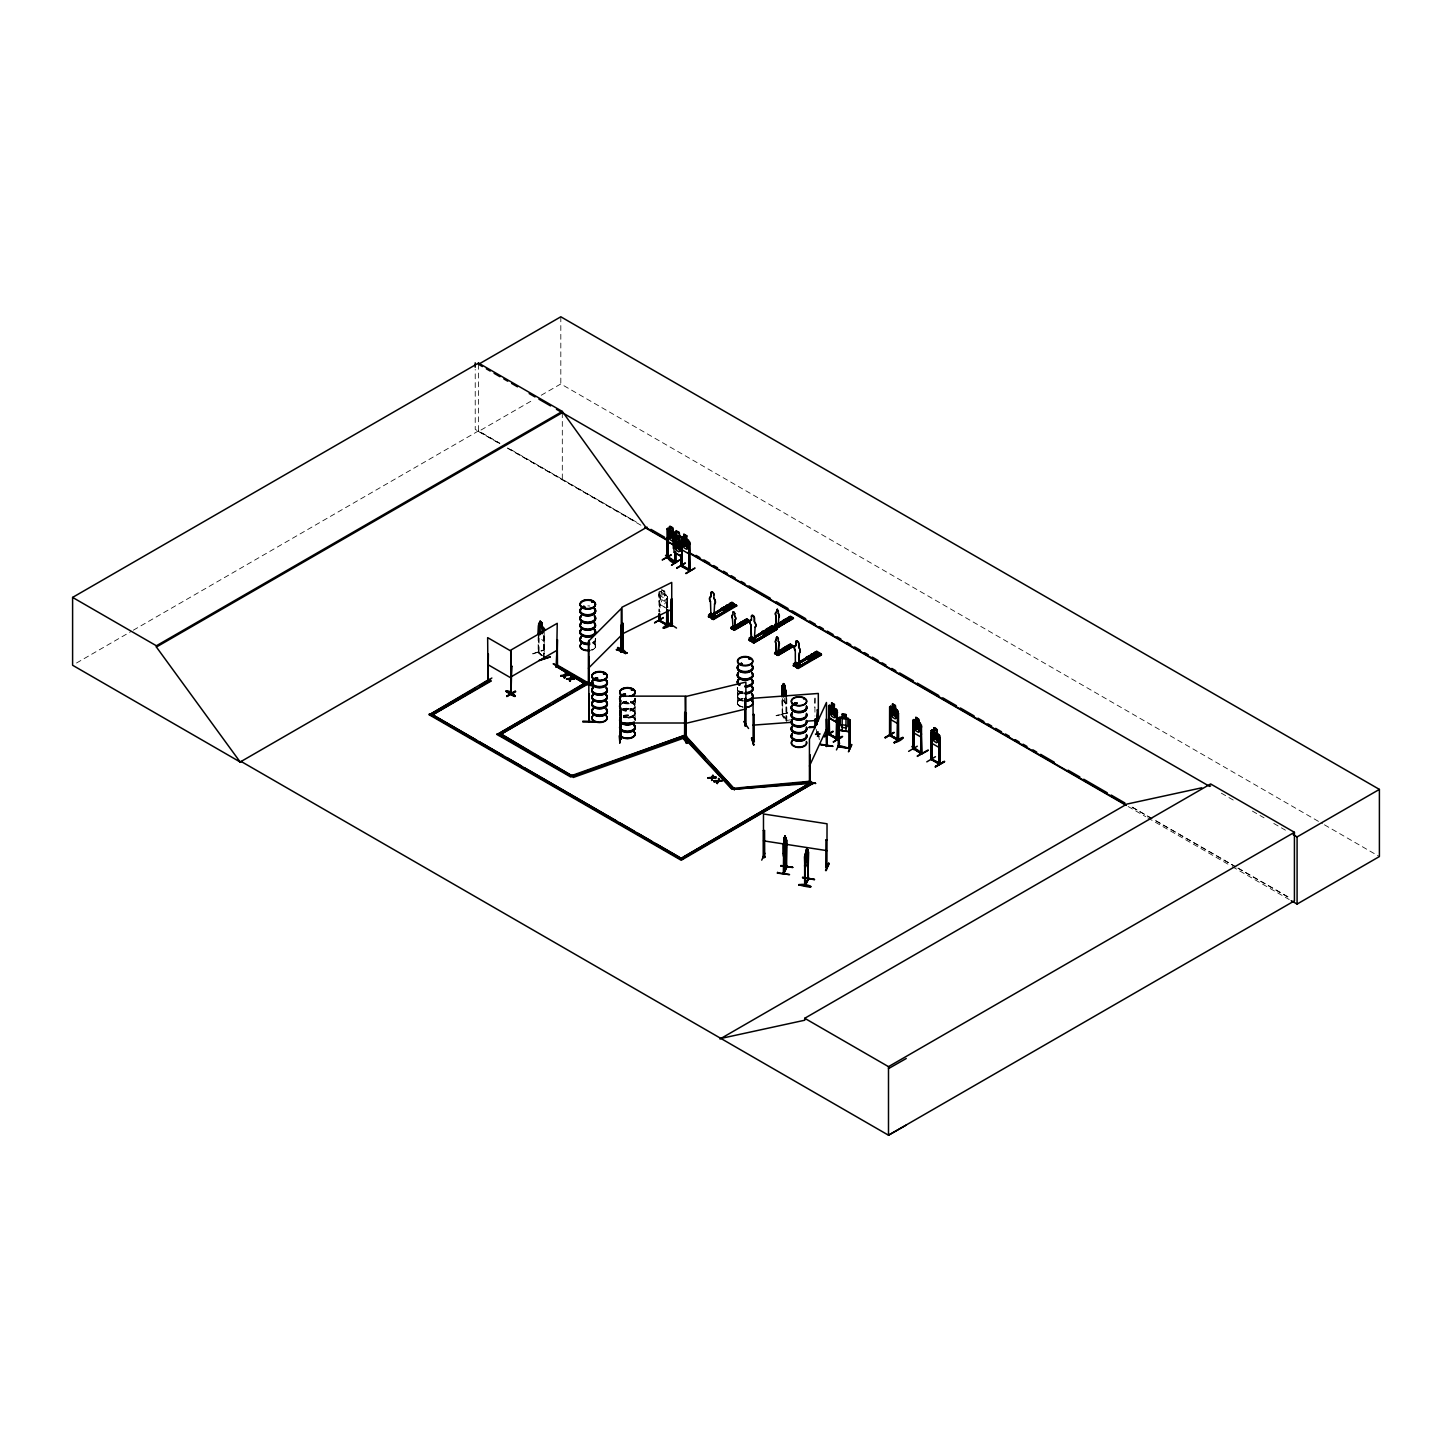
<?xml version="1.0" encoding="UTF-8"?>
<svg xmlns="http://www.w3.org/2000/svg" width="1452" height="1452" viewBox="0 0 1452 1452"><rect width="100%" height="100%" fill="white"/><g stroke="black" fill="none" stroke-linecap="round" stroke-linejoin="round"><path stroke-width="0.75" stroke-dasharray="5 3.75" d="M635.105 702.532L635.141 699.265M737.453 695.726L737.471 692.531M595.483 639.987L595.447 646.303M737.471 695.653L737.453 695.689A7.696 4.447 0 0 0 743.152 699.918M817.422 734.059L815.552 727.216M817.204 732.48L816.877 734.168L816.75 732.715M635.105 699.41L635.141 705.799M782.447 713.712C782.083 714.91 781.412 715.618 785.931 720.537L786.893 720.101L782.737 714.602M785.75 703.857L782.283 698.702L785.931 703.821L786.331 701.189L785.75 703.857L786.204 701.225M786.385 701.28L785.804 703.839L782.41 698.666M635.141 706.67L635.141 719.502M635.141 720.392L635.123 720.464A7.677 4.429 0 0 0 623.58 716.725M595.229 641.058L595.647 639.533M595.374 647.392L595.374 644.96L591.69 642.165M632.273 710.754L632.292 711.462M634.869 700.408L635.286 698.884M634.869 707.832L634.869 704.637M635.014 714.457L635.286 712.968M737.562 690.099L737.562 687.558M737.689 694.655L737.689 697.831M737.289 702.913L738.36 700.626M543.447 640.985L544.119 638.463M532.902 653.944L543.52 650.333M658.918 600.783L659.789 604.595L666.613 608.406L667.503 605.611M666.613 608.406L667.503 596.79M815.008 697.995L814.808 707.305M538.783 652.057L538.057 651.476L539.164 651.93M594.576 648.518L595.356 647.41M634.996 714.184L631.33 717.234L623.525 717.252M782.719 715.201L782.701 699.574M538.093 652.365L541.215 655.433M818.166 735.601L817.131 736.273M817.313 736.672L817.204 731.427M594.54 648.536L591.69 650.187A7.659 4.429 0 0 0 591.617 642.474M634.197 715.292L627.427 717.814M738.378 700.59L743.134 698.503M659.88 591.4L658.936 611.764M659.734 594.304L658.936 593.85L659.734 612.218M666.74 607.263L667.031 598.133L667.829 607.535M667.829 598.587L666.74 598.297M76.52 663.001L131.388 631.311M133.348 630.186L478.507 430.899L499.942 443.277M478.507 364.307L478.507 431.462L533.392 399.79M541.215 395.253L560.817 383.945L1322.463 823.683M658.918 591.908L659.226 611.582M661.785 592.38L659.934 591.2M664.653 590.728L665.978 602.199L664.544 604.014L661.876 602.471L660.442 599.004L661.876 589.022M664.653 594.049L667.611 596.808L667.539 607.716M666.504 595.102L659.825 591.254M621.892 709.647C626.066 707.451 634.197 707.56 635.286 713.204M625.413 708.503L621.892 709.955A7.714 4.447 0 0 1 632.382 709.647A7.714 4.447 0 0 1 633.744 715.618A7.714 4.447 0 0 1 623.561 716.925M532.612 653.745L543.592 649.933M538.529 636.629L538.783 653.037L539.091 637.174M544.228 638.717L543.502 641.167L538.71 636.393M623.543 709.266L629.442 708.776L634.996 711.988M787.746 712.732L776.058 715.582L787.51 712.878M776.239 715.782L787.728 713.095M782.138 714.311L786.494 720.573L790.469 719.793M815.171 733.823L823.284 733.024M815.171 734.385L821.288 733.804M815.28 734.766L823.393 733.95M814.971 698.43L814.917 716.054M819.309 739.721L818.311 733.169M817.403 736.055L818.492 736.872L817.639 733.224M817.204 736.727L818.293 736.581M538.456 652.238L541.215 654.725M627.427 717.542L623.525 716.943M538.529 652.293L541.578 655.306M782.247 714.348L781.848 714.765M818.256 733.097L819.146 736.69M786.548 720.555L786.385 693.657M499.651 443.441L475.221 429.393L475.221 369.461M507.474 447.942L636.339 522.048L507.746 447.779M1152.216 818.71L1130.745 806.35L1152.162 818.728M1236.178 866.989L1154.177 819.817L1235.961 867.116M1238.12 868.096L1290.846 898.425M1324.442 824.809L1379.4 856.553M1221.332 793.173L1234.926 801.014M1252.404 811.105L1264.075 817.839M1273.785 823.447L1285.437 830.181M1237.903 868.223L1290.519 898.606M478.507 431.462L499.942 443.84M507.746 448.341L640.895 525.207M1128.131 806.513L1145.809 816.732M1147.788 817.857L1230.298 865.501M1232.258 866.644L1289.231 899.532M658.899 595.048L667.503 599.985M659.97 604.449L666.559 608.261M738.378 705.309L743.134 707.414A7.696 4.447 0 0 1 737.453 703.058A7.696 4.447 0 0 1 743.152 698.757M542.794 655.796L538.166 652.511L538.166 636.756M738.36 705.291L737.289 702.986M737.289 688.901L737.689 690.426M634.869 718.359L635.286 719.883M737.434 689.264L737.453 695.617A7.696 4.447 0 0 1 743.152 691.333M595.483 638.989L595.483 638.953A7.696 4.447 0 0 1 595.211 640.005M737.471 696.797L737.489 703.077M818.311 731.336L818.256 736.963M817.258 731.681L817.403 737.035M786.803 698.721L786.803 721.118M786.403 698.811L786.403 721.208M785.986 698.212L785.913 720.7M784.715 698.321L784.679 702.369M782.283 698.975L782.338 715.4L781.884 699.065M667.031 598.133L667.031 607.081M660.025 594.122L660.025 612.036M562.305 412.677L562.305 479.832M560.817 316.79L560.817 383.945M544.627 635.922L544.627 653.836M544.191 629.696L544.264 658.446M544.064 635.377L544.064 655.524M543.701 635.504L543.701 655.651M538.728 637.301L538.783 653.037M743.152 701.153A7.696 4.447 0 0 1 737.453 696.869A7.696 4.447 0 0 1 743.152 692.568M743.134 700.79A7.804 4.501 0 0 1 737.344 696.434A7.804 4.501 0 0 1 743.134 692.078M743.152 706.942A7.677 4.429 0 0 1 737.471 702.659A7.677 4.429 0 0 1 743.152 698.376M743.134 700.408A7.804 4.501 0 0 1 737.344 696.053A7.804 4.501 0 0 1 743.134 691.697M743.152 693.747A7.696 4.447 0 0 1 737.707 688.302M743.134 693.366A7.804 4.501 0 0 1 737.616 687.849M743.134 692.985A7.804 4.501 0 0 1 737.616 687.468M743.152 692.495A7.696 4.447 0 0 1 737.453 688.212M587.788 605.883A7.677 4.429 0 0 1 589.766 606.028M595.574 639.279A7.804 4.501 0 0 1 591.672 643.182M594.449 641.076A7.696 4.447 0 0 1 593.215 641.984M595.193 638.934A7.677 4.429 0 0 1 591.617 643.926M593.178 642.764A7.641 4.41 0 0 1 591.599 649.697M595.32 638.499A7.804 4.501 0 0 1 591.672 643.563M621.982 703.712A7.696 4.447 0 0 1 632.364 703.458A7.696 4.447 0 0 1 633.725 709.393A7.696 4.447 0 0 1 623.58 710.7M621.91 703.24A7.804 4.501 0 0 1 632.437 702.968A7.804 4.501 0 0 1 633.816 709.012A7.804 4.501 0 0 1 623.525 710.318M622 709.502A7.659 4.429 0 0 1 632.346 709.229A7.659 4.429 0 0 1 633.707 715.164A7.659 4.429 0 0 1 623.598 716.453M621.982 702.478A7.677 4.429 0 0 1 632.854 702.478A7.677 4.429 0 0 1 632.854 708.739A7.677 4.429 0 0 1 621.982 708.739M621.91 702.859A7.804 4.501 0 0 1 632.945 702.859A7.804 4.501 0 0 1 632.945 709.229A7.804 4.501 0 0 1 621.91 709.229M635.123 698.194A7.696 4.447 0 0 1 630.368 702.296A7.696 4.447 0 0 1 621.982 701.334M634.833 698.285A7.677 4.429 0 0 1 631.257 703.276A7.677 4.429 0 0 1 621.982 702.568M635.232 699.011A7.804 4.501 0 0 1 630.404 703.167A7.804 4.501 0 0 1 621.91 702.187M635.232 698.63A7.804 4.501 0 0 1 630.404 702.786A7.804 4.501 0 0 1 621.91 701.806M621.964 710.228A7.714 4.447 0 0 1 632.382 709.955A7.714 4.447 0 0 1 633.744 715.927A7.714 4.447 0 0 1 623.561 717.234M623.58 709.901A7.677 4.429 0 0 1 635.105 713.749A7.677 4.429 0 0 1 623.58 717.578M623.58 715.473A7.696 4.447 0 0 1 632.11 715.8A7.696 4.447 0 0 1 634.851 720.482M623.525 716.235A7.804 4.501 0 0 1 635.232 720.138M623.525 715.854A7.804 4.501 0 0 1 632.164 716.181A7.804 4.501 0 0 1 634.96 720.918M664.072 591.073L662.348 590.075L664.072 592.162L664.072 591.073M664.544 595.193L661.876 593.65L661.876 599.821L664.544 601.364L664.544 595.193"/><path stroke-width="1.5" d="M713.84 616.628L714.638 603.905A4.12 2.396 59.5 0 0 714.021 598.278L713.84 598.387A4.12 2.396 59.5 0 1 714.457 604.014L714.638 603.905M734.676 628.262L735.075 619.859A2.741 1.597 59.5 0 0 734.676 616.12L734.766 613.307M734.803 628.208L735.202 619.786A2.741 1.597 59.5 0 0 734.803 616.047L734.676 616.12M754.314 639.987L755.113 627.282A4.12 2.396 59.5 0 0 754.495 621.656L754.495 618.026A2.051 1.198 59.5 0 0 753.025 615.521A2.051 1.198 59.5 0 0 751.555 616.374L751.374 616.465A2.051 1.198 59.5 0 1 752.844 615.63A2.051 1.198 59.5 0 1 754.314 618.135L754.314 621.765A4.12 2.396 59.5 0 1 754.931 627.391L755.113 627.282M778.272 625.685L778.798 617.209A2.741 1.597 59.5 0 0 778.399 613.452L778.272 613.524A2.741 1.597 59.5 0 1 778.689 617.282L778.798 617.209M778.708 645.051L778.29 653.454L778.817 644.978A2.741 1.597 59.5 0 0 778.417 641.221L778.29 641.294A2.741 1.597 59.5 0 1 778.708 645.051L778.817 644.978M798.673 665.597L799.272 652.983A4.12 2.396 59.5 0 0 798.673 647.356L798.673 643.726A2.051 1.198 59.5 0 0 797.202 641.221A2.051 1.198 59.5 0 0 795.732 642.074L795.732 645.704A4.12 2.396 59.5 0 0 795.115 650.641L795.297 650.532A4.12 2.396 59.5 0 1 795.896 645.596L795.896 641.965A2.051 1.198 59.5 0 1 797.366 641.112A2.051 1.198 59.5 0 1 798.836 643.635L798.836 647.247A4.12 2.396 59.5 0 1 799.453 652.874L798.836 665.488M786.149 866.572C788.617 863.341 781.575 878.061 783.735 871.944M786.875 840.073L786.095 867.388M786.077 866.517L786.911 865.973L786.403 866.88M809.345 782.301L810.216 780.795L809.563 781.811M826.152 745.402L826.968 744.731L826.642 746.437L826.46 718.831L826.696 746.31M826.079 746.328L826.914 744.803M786.004 850.945L786.349 846.879M807.838 862.851L808.201 858.876L807.838 862.851L804.934 868.096L804.535 856.698L807.022 847.768L806.985 851.253L807.82 849.547L804.971 854.811M621.801 651.821L621.329 624.814L621.147 652.347M777.582 872.852L789.561 874.612L777.455 873.106M803.482 781.866L815.588 783.39L809.436 782.846M712.224 614.74L711.843 613.869L711.534 617.79L711.734 614.74L710.3 614.468M798.782 884.976C805.951 882.126 822.013 890.766 798.782 884.867M798.945 884.504L810.724 886.682M711.153 615.43L711.662 614.65M731.354 628.589L747.598 619.732L731.935 628.898L731.209 627.046L733.024 626.229L733.133 629.061L732.425 618.225A2.741 1.597 59.5 0 1 732.715 615.013L732.97 612.036M732.407 627.101C736.545 625.776 728.414 627.064 735.728 628.934L735.511 627.645L733.913 629.496M732.48 627.337L733.224 627.046M752.953 637.954L751.011 638.59L752.916 637.628M750.956 638.208L752.481 638.172M751.628 638.735C753.279 635.522 750.611 645.904 750.648 637.464L752.209 638.1L751.228 638.045M775.368 626.066L791.195 617.154L774.951 625.993L774.805 624.451L776.62 623.652L775.041 625.522L777.528 626.919L779.325 625.177L779.325 626.356L776.384 624.687L776.04 615.648A2.741 1.597 59.5 0 1 776.439 612.345L777.419 609.368M776.021 624.451C778.798 624.959 774.751 623.87 775.913 615.721A2.741 1.597 59.5 0 1 776.312 612.417L777.165 609.259M776.257 624.923L776.62 623.652M776.257 624.378L777.056 624.469M777.401 652.039L776.33 652.728L775.931 643.49A2.741 1.597 59.5 0 1 776.33 640.187L776.584 637.21M776.893 654.162L776.04 652.22L777.147 652.166M794.026 666.268L793.464 663.745L796.186 662.529L796.349 666.758L797.112 663.346L795.351 664.054L797.13 663.001M808.655 877.97L807.856 879.531L808.637 852.052M686.433 738.887L685.235 739.177L731.899 789.289L734.022 788.636L685.888 735.964L683.765 737.471M783.209 844.792L784.134 841.343M593.16 683.311L582.851 683.257L593.904 686.451M583.141 682.458L593.904 685.907L583.196 682.367M483.371 683.112L491.865 678.03M723.405 609.441L725.909 609.223L723.259 609.531M723.259 609.114C726.436 605.883 725.837 612.671 723.205 609.041M742.299 623.852L742.063 622.69L741.046 623.67M785.006 648.844L786.258 648.844M810.379 658.555L808.201 657.611M810.724 658.065C807.675 654.888 808.165 661.64 810.76 657.992M588.786 683.62L588.369 684.636L588.423 641.385L621.329 608.479L621.238 652.384L621.692 624.923M589.258 720.609L588.84 721.662L588.84 640.405M584.847 607.263C584.902 605.321 581.054 606.99 583.341 607.462M582.742 607.299L584.902 607.081L582.597 606.972M592.779 601.836L592.543 602.253M595.901 679.191L595.102 678.52M596.627 679.064L595.266 678.084L595.102 679.264M604.25 674.291L603.469 673.801L604.558 673.637M604.413 674.254L604.304 673.401M622.981 695L624.542 694.963M624.505 695.145L623.126 694.165L623.144 695.399M631.275 690.009L632.292 690.335M632.056 689.845L632.564 689.882M741.772 663.981L741.282 664M741.881 663.873L739.957 663.745L742.226 664.036M748.996 658.881L749.831 658.355L749.014 658.99M749.359 658.464L750.012 659.226M794.934 704.274L794.298 703.294M803.628 698.285L803.863 699.211M805.025 858.041L805.08 885.666L807.856 878.841M776.983 623.979L776.53 624.233M795.297 650.532L795.369 664.181L796.368 663.401M505.913 691.261C509.906 688.266 524.571 704.329 505.913 691.261L514.698 696.216M506.331 690.898L515.17 695.998M617.39 648.155C625.957 647.447 631.184 661.132 617.917 647.356M625.522 653.509L617.844 647.81M711.807 614.178L711.298 615.176M733.351 626.502L732.57 627.427M777.365 652.148L776.275 652.311L779.361 654.108L779.125 652.819L777.546 654.689L775.059 652.347C776.856 650.532 776.893 653.491 775.858 651.767M796.077 663.473L800.252 666.577L799.907 664.635L797.529 667.43L793.808 665.325L796.186 662.529M795.914 664.453L796.821 662.838L796.458 663.981M677.521 544.972L680.044 543.538L678.229 546.297L680.135 551.306L677.667 546.66C676.432 551.125 673.383 547.64 677.049 545.589L675.253 540.779L677.612 545.153M832.813 710.827L835.463 709.502L833.648 712.242L835.408 717.234L833.067 712.623C832.141 717.143 828.457 713.567 832.468 711.534L830.671 706.743L833.031 711.117M917.029 725.437L919.697 724.022L917.882 726.762L919.788 731.772L917.319 727.143C916.176 731.645 912.818 728.033 916.702 726.054L914.905 721.245L917.083 725.129M680.952 549.872L682.095 538.365L680.988 536.677C675.906 537.149 671.804 528.111 679.227 532.249L680.571 543.701L679.137 545.516L676.469 543.974L675.035 540.507L675.035 534.336L676.469 534.064M673.601 533.519L674.291 546.152L681.024 550.018L682.095 547.259M681.823 553.412L680.825 556.261L674.109 552.377L673.419 533.483L674.418 532.775M837.314 719.448L836.243 722.225L837.132 710.627L829.655 704.982L828.638 705.69L828.602 734.422M897.154 723.169L898.298 720.537L897.227 723.314L890.493 719.43L889.713 715.582L890.602 719.375M921.566 733.968L920.477 736.745L913.762 732.861L912.981 729.013L913.852 732.806M712.387 614.142L711.498 614.595M784.225 693.675L783.408 695.689L782.955 687.359L784.207 692.168L785.496 690.989L785.187 696.724M564.538 678.048L565.445 675.307L569.148 674.817L565.445 675.87L564.538 678.048L564.574 675.361L560.908 675.942L564.574 675.361M570.2 681.315L569.511 680.353L570.2 681.315L571.09 678.574L574.81 678.647L571.09 679.137L571.235 676.015L570.219 679.191L566.57 679.209L570.346 678.175M711.68 780.432L713.386 775.549L711.807 777.292L711.68 780.432L711.698 777.746L708.05 777.782L711.698 778.308M717.324 783.699L718.232 780.958L721.934 781.031L718.232 781.521L716.635 783.3L719.049 778.817M560.908 675.942L564.683 675.47L565.572 672.748L566.262 673.71L565.572 672.748M571.235 676.015L570.346 678.737L566.57 679.209M712.696 775.132L711.807 777.855L708.05 778.326M563.848 677.648L564.574 675.924M566.262 673.165L565.554 675.398L569.148 675.38M569.511 680.915L570.219 678.628L566.57 678.665M571.925 676.432L571.217 678.665L574.81 678.647M682.059 736.872L682.694 736.182L687.504 743.297L682.603 736.618M686.869 743.424L682.113 736.799M713.386 775.549C709.756 779.179 717.905 778.653 715.618 776.82L712.678 777.219M716.635 783.3C720.501 779.706 711.916 780.087 714.366 781.993L717.342 781.575M848.621 731.626L849.983 728.759M825.97 839.964L827.041 840.127L825.97 839.964L825.734 867.044L826.914 867.28L827.041 823.792L763.48 813.973L763.48 857.479L763.48 830.29M764.46 830.689L763.389 830.526M761.719 860.128L764.877 853.25M763.28 857.406L764.696 857.333L764.569 830.453M809.726 754.895L809.817 782.519L809.889 781.521M763.28 856.426L764.696 856.353L763.534 856.154M820.743 744.749L832.849 746.165L820.888 744.332M809.726 781.757L815.588 783.39L809.436 782.392L809.436 739.195L826.46 702.496L826.569 746.455M839.22 720.047L838.149 719.883L839.22 720.047L839.256 746.963L839.329 719.811M783.372 873.687L783.699 846.135L783.862 873.741L786.911 866.953M777.455 873.197L777.619 872.253M780.74 865.918L792.846 867.334L780.904 865.501M848.857 721.245L849.946 721.408L848.857 721.245L848.857 748.397M839.637 743.17L836.443 749.904M838.221 717.869L838.24 746.836C838.24 743.261 847.605 749.613 850.073 747.308M786.149 866.862L783.372 872.706L786.567 866.917M849.003 747.108C847.115 749.541 851.289 746.6 848.785 747.072M851.743 744.912L848.458 751.846L851.652 744.459M827.041 866.009L825.734 866.064L827.168 866.027M825.734 866.336L825.97 867.116M828.711 863.123L825.553 870.565L829.292 863.704M828.765 863.178L826.224 870.637M833.031 731.681L823.937 736.527M917.265 746.201L908.625 751.374M935.451 756.692L926.793 761.864M671.26 555.009L662.185 559.946L670.86 554.882M685.362 563.176L676.777 567.823M654.58 622.981L663.274 617.499M663.274 617.862L654.652 622.545M809.436 766.057L826.46 729.358M784.461 838.258L785.096 836.915M784.461 839.365L785.096 838.004M783.771 849.783L784.298 851.308L785.986 837.641L786.185 867.479M783.554 842.977L785.968 837.786M842.106 717.361L838.185 717.96M849.819 719.684L849.856 748.56L849.983 719.883L846.044 717.887M783.427 856.063L785.841 850.872L783.535 856.244L783.118 853.54M848.549 718.359L839.492 717.07M751.446 738.088L753.769 745.13L752.118 738.07M753.661 745.039L751.955 738.015M675.543 562.723C668.918 563.666 666.287 553.575 667.557 558.276L668.047 531.232M668.138 557.169L666.831 556.842M674.799 561.38C684.328 567.26 649.226 544.083 675.525 562.777M675.053 553.139L675.035 562.033M667.248 537.494L667.158 557.604L675.96 562.559L675.852 553.593M680.934 565.99L681.932 566.498L682.095 538.365M658.827 619.732L660.134 620.022L658.972 619.822M659.426 619.568L659.698 621.22L660.025 614.269M688.901 569.547L690.063 569.747L681.042 565.01M686.85 535.951L683.892 534.372L686.85 535.951L686.669 539.364L689.736 542.068L689.736 570.945L689.137 570.2M689.646 570.89L681.042 565.99L690.027 570.672M619.841 742.48L619.205 735.819M619.75 742.952L619.768 735.347L619.822 742.88M829.891 733.786L828.965 733.26L829.292 734.93L828.983 707.433L829.564 734.984M890.548 735.093L890.149 734.403M892.671 707.36L889.622 706.779L889.55 735.547L898.298 740.538L898.207 711.643L895.34 708.903L895.249 705.654L892.472 703.948L892.581 707.197M897.899 739.867L897.463 739.141M914.016 722.406L912.927 722.134L914.016 722.406L913.798 749.504C915.867 748.633 911.293 747.036 913.798 748.524M920.731 752.572C926.394 755.566 897.626 736.509 921.566 753.969L921.475 725.074L918.608 722.334L918.517 719.085L915.74 717.379L918.608 719.03L919.933 724.312L919.933 730.483L918.517 732.298L915.831 730.755L914.415 727.289L914.415 721.118L915.831 720.845L915.94 717.488L915.831 720.845L912.981 720.301M931.984 759.015C929.371 757.617 934.017 758.851 931.984 759.995L932.184 741.845M936.685 729.576L936.685 732.879L939.734 735.583L939.734 764.46L931.004 759.432M938.845 763.08L938.845 764.061L938.845 737.09L939.952 737.38L940.043 764.297L931.385 759.251L931.095 732.625L932.184 732.897M938.899 764.042L939.154 736.926M940.043 763.316L931.984 759.287L939.589 763.443M814.917 726.272L814.899 727.18M805.951 851.308L806.659 848.857M802.557 877.77L814.554 879.44L802.557 877.226M805.025 883.923L805.551 884.994M685.144 738.868L685.471 740.139L685.126 696.688L745.874 682.095L745.965 725.601L745.058 725.818L744.858 698.666L746.038 698.63L744.858 698.666M685.671 738.288C684.999 737.434 683.91 740.756 686.27 739.594M686.306 738.905L685.435 739.122M685.435 740.103L686.324 712.986L685.126 713.005L686.324 712.986M745.185 724.82L746.038 724.53M746.019 725.528L744.767 725.492L746.019 724.548M588.405 683.565L589.258 682.549M620.712 651.313L621.202 651.367M620.784 652.148L621.329 651.349M621.692 651.875L620.712 651.603M511.013 693.53L511.794 666.214L510.723 666.504L511.794 666.214M556.951 666.159L556.679 667.176L557.659 666.668M544.645 657.302L544.736 658.337L544.191 656.83L543.701 657.883L544.627 658.228M754.278 740.393L753.152 740.393C752.771 743.66 755.548 740.066 753.152 740.447M786.24 621.075L784.788 620.44M672.095 624.886L670.806 626.102L671.731 598.768L672.095 625.866L671.314 625.231M582.887 606.845L583.922 606.283M591.726 602.308L592.398 602.217M595.066 678.356L596.282 678.683M808.183 878.787L808.111 877.934M809.907 782.428L810.125 754.967M786.694 867.479L786.458 840M783.88 873.668L784.134 838.04L784.171 841.38M621.111 712.46L620.004 712.478L621.111 712.46L621.256 738.868M620.984 739.25L619.877 739.576L620.004 696.143L685.798 696.143L685.943 739.576L684.636 739.286M808.401 879.476L807.693 849.529M781.829 694.855C782.211 691.352 782.283 680.026 784.897 685.761L786.458 696.833M488.362 653.999L488.017 681.079L487.654 637.628L510.922 651.059L510.977 694.274L510.723 650.169L557.241 623.307L556.461 666.958M510.451 694.056L511.812 693.112M782.265 685.435L785.841 690.553L781.956 686.016M588.986 657.157L588.84 684.237M616.519 649.516L627.282 653.091M588.423 668.247L621.329 635.341M732.843 612.109L734.077 612.127M754.223 741.682L754.151 714.511L753.043 714.602L754.151 714.511M557.495 665.778L556.679 666.486M557.495 666.758L557.241 639.642L556.37 667.012M784.788 620.258L785.205 621.329M784.806 648.028L785.006 649.044M621.982 649.389L623.144 649.189M621.982 650.369L623.162 650.206L622.182 650.696L621.928 607.263L671.731 582.433L671.731 625.63L670.806 626.102M623.144 649.461L622.763 623.162L622.273 650.641M741.482 663.328L739.921 664.036M795.896 704.038L795.242 704.51A7.677 4.429 0 0 0 793.572 705.164M673.329 548.529L673.22 539.727L676.178 540.144M889.713 706.87L890.657 706.198M934.017 727.815L932.583 737.779L934.017 741.246L936.685 742.789L938.119 740.974L936.867 729.467C931.603 723.568 936.231 734.313 931.966 730.047L931.149 730.792L932.057 729.993L939.553 735.638M667.394 557.677L666.994 528.982L667.92 528.328L675.634 533.9L674.527 532.212M666.994 528.982L667.92 528.328M682.023 536.496L681.006 537.204L683.892 537.676M619.877 738.36L621.111 738.288L620.131 739.612M619.877 739.34L620.984 739.286M685.035 739.83L686.106 739.558M838.131 745.511L839.365 745.62L838.403 745.511M838.131 746.491L850.073 748.288M764.532 856.626L764.424 857.624M808.347 878.623L804.662 885.593L804.662 856.716M730.955 604.595L709.248 617.318L708.286 616.737L732.008 602.398L736.745 605.829L732.008 602.743L714.239 613.379M709.175 617.263L731.263 604.976M733.659 606.101L711.861 618.733L713.095 619.242L736.418 604.885M736.073 605.43L712.714 619.224L713.059 617.263L715.437 615.866L712.714 617.064L712.714 618.461L708.993 616.374L711.026 613.379L708.649 614.777L708.649 616.519L713.386 619.605L736.781 605.811M731.173 628.335L734.385 630.259L749.976 621.057L746.782 618.788L730.973 628.353L731.953 628.934M734.331 630.259L733.351 629.678L749.395 620.73M733.913 630.005L735.728 627.772M749.504 620.803L733.369 629.696M752.209 638.1L749.141 640.114M770.867 627.845L749.45 640.495L771.738 628.335M774.769 625.758L777.982 627.681L793.318 617.862L790.378 616.211L774.569 625.776L791.14 617.154M792.574 617.953L793.518 618.479L777.528 627.445M792.992 618.153L776.965 627.119L779.325 625.177M793.101 618.225L790.614 616.828M752.426 642.183L776.893 628.589L772.464 625.758C763.806 627.863 783.1 632.872 770.105 627.155M776.657 628.879L752.626 642.074M790.795 644.706L774.606 653.563L776.421 651.295M790.215 644.398L793.554 646.249L777.982 655.451L793.518 646.213L790.396 644.198L791.213 644.924L775.549 654.09M793.337 645.632L776.965 654.87L792.81 645.668M776.983 654.888L779.361 652.946M797.021 667.666L821.233 653.854L816.823 651.367L793.101 665.706L794.353 666.214M795.152 664.653L816.496 651.948L820.67 654.308M796.676 667.702L821.596 654.779L798.11 668.537L793.464 665.488M797.529 668.192L797.874 666.232L800.252 664.835M711.081 592.997L711.081 596.627A4.12 2.396 59.5 0 0 710.482 601.564L710.3 601.673A4.12 2.396 59.5 0 1 710.917 596.736L711.081 592.997A2.051 1.198 59.5 0 1 712.551 592.144A2.051 1.198 59.5 0 1 714.021 594.667L713.84 598.387M714.021 594.667L713.84 594.775A2.051 1.198 59.5 0 0 712.369 592.253A2.051 1.198 59.5 0 0 710.917 593.106M710.845 615.267L711.317 614.704M721.19 608.769C734.186 614.468 714.892 609.459 723.568 607.372L727.978 610.203L723.568 607.372M725.673 606.137C738.669 611.837 719.375 606.827 728.051 604.722L732.461 607.571L728.051 604.722M729.63 603.796C742.625 609.513 723.332 604.486 732.008 602.398M709.538 617.245L730.302 604.449M708.957 617.136L732.861 603.233M711.861 618.733L736.11 605.466M732.715 615.013L732.843 614.94A2.741 1.597 59.5 0 0 732.425 618.225L732.425 618.225M734.803 613.615L733.696 612.018M731.445 628.099L733.024 626.229M730.991 628.371L746.818 619.169M731.608 628.734L747.381 619.496M733.732 629.914L749.74 620.676M734.186 630.005L749.904 621.039L749.159 620.458M751.827 636.938L749.468 639.733L753.189 641.838L755.548 639.043L755.893 640.985L751.356 638.317L750.775 625.032A4.12 2.396 59.5 0 1 751.374 620.095L751.555 619.986A4.12 2.396 59.5 0 0 750.956 624.923L751.555 638.227L754.495 639.878M749.722 640.677L749.123 638.136L751.483 636.738M751.029 638.59L752.445 637.355M761.665 632.128C774.66 637.845 755.367 632.836 764.024 630.731L768.435 633.58L764.024 630.731M766.148 629.496C779.143 635.196 759.85 630.186 768.507 628.099L772.918 630.93L768.507 628.099M754.604 636.666L772.464 625.758M754.986 636.666L772.228 626.393M749.613 640.586L773.662 627.191M774.642 625.83L790.414 616.592M776.729 626.484L776.911 624.178M772.518 626.338L777.237 629.17L753.806 642.982L753.534 640.622L755.893 639.225M793.318 617.862L777.365 627.355M774.134 629.478L752.354 642.129L753.207 642.619L749.123 639.878M777.401 627.355L793.337 618.08M753.57 642.601L776.874 628.244M752.989 642.492L776.893 628.589M776.33 637.773L776.457 640.114A2.741 1.597 59.5 0 0 776.058 643.418L776.421 652.238M774.588 653.527L790.396 643.962M791.158 644.924L774.823 653.509M777.365 655.088L793.355 645.85M806.005 657.738C819.001 663.437 799.707 658.428 808.383 656.34L812.793 659.172L808.383 656.34M810.488 655.088C823.484 660.805 804.19 655.796 812.866 653.69L817.276 656.54L812.866 653.69M814.445 652.765C827.44 658.464 808.147 653.454 816.823 651.367M793.772 666.105L815.225 653.454M798.237 663.909L817.712 652.42L793.954 666.196L816.078 653.944M797.529 667.43L820.38 653.89M821.233 653.854L797.638 668.265M669.789 529.508L669.971 526.314C676.85 530.906 666.577 522.139 669.88 529.671L668.446 529.944L668.446 536.115L669.88 539.581L672.566 541.124L674.018 539.291L672.566 527.893M672.675 531.142L672.766 527.784M666.904 537.912L667.793 541.705L674.654 545.498M667.793 541.705L674.581 545.353M686.76 539.309L688.103 541.287L688.103 547.458L686.669 549.273L683.983 547.749L682.531 544.282L683.983 534.318M688.72 540.325L681.968 536.677M688.847 570.473L689.155 543.393L690.027 570.763M689.936 543.847L688.847 543.574M681.986 549.818L688.647 553.72L689.646 550.998M556.679 667.176L557.55 639.806M688.756 569.692L682.24 565.627M685.634 573.34C695.617 568.313 700.3 564.32 686.034 573.613M553.575 663.745L561.87 668.483M511.431 691.914L510.632 692.441L511.594 691.878M510.632 693.421L511.503 666.051M659.825 620.53L667.357 624.632M667.829 609.767L667.92 625.485L666.631 625.159L666.74 609.495M672.113 622.491C672.893 627.464 651.422 632.001 672.167 622.563M663.437 628.117L672.548 623.235M672.185 622.999L663.51 628.063M511.231 667.212L510.777 693.82M487.963 653.781L488.017 680.625M506.802 696.216L515.478 691.098L506.766 696.143M241.25 761.52L240.306 762.082L72.6 665.252L72.6 597.407L478.507 363.054L562.305 411.424L646.104 527.657L667.63 540.09M478.507 363.054L478.507 364.307L560.817 316.79L1379.4 789.398L1379.4 856.553L1297.09 904.07L1291.209 900.657M72.6 597.407L156.399 645.777L562.305 411.424M906.266 1125.082L888.497 1135.21L241.141 761.465L240.179 762.01L156.399 647.029L562.305 412.677M240.179 762.01L647.048 527.112M679.137 535.606L680.988 536.677M673.22 539.727L674.145 539.073L681.914 544.609L681.914 553.484M673.419 542.34L674.291 546.152L681.115 549.963M678.955 541.85L680.897 542.866M812.63 784.389L810.942 783.408L734.367 789.162L810.942 782.555L812.63 783.535L681.206 860.274L429.248 714.801L489.106 679.409L490.812 681.224L432.642 714.801L490.812 680.389M429.248 714.801L475.548 688.085M479.414 685.852L489.106 680.244L490.812 681.224M510.723 677.031L557.241 650.169M555.862 666.178L584.938 683.801L555.862 666.178L557.55 665.197L588.332 682.966L498.798 735.492M555.862 667.012L557.55 666.032L584.702 681.696M529.69 751.374L500.504 733.677L572.524 776.094L570.836 777.074L497.11 734.512L586.644 681.986L571.072 691.805M497.11 734.512L549.655 704.166M553.557 701.933L567.169 694.056M500.74 734.367L588.332 683.801L586.644 682.821M497.11 733.677L570.836 776.239L572.524 775.259M831.597 706.325L831.597 702.804L834.464 704.456L834.265 707.868L835.699 709.792L835.699 715.963L834.265 717.778L831.597 716.235L830.163 712.769L830.163 706.598L831.597 706.108M836.316 708.83L837.314 710.572L837.314 739.449L837.042 738.433M828.638 714.547L829.691 718.232L836.279 722.025M837.477 739.159L836.334 738.941L836.751 711.916L837.622 739.286L828.983 734.295L828.838 705.726M837.532 712.369L836.443 712.079M828.729 714.493L829.618 718.286M829.056 733.314L829.564 734.004M824.391 736.854L833.103 731.245L824.391 736.291M829.564 734.276L837.314 738.469M836.806 737.798L829.074 734.258M836.479 739.032L836.751 718.631M889.967 708.522L890.094 735.402L898.625 740.32L898.498 713.458L897.409 713.168L897.409 740.139M833.194 741.845C849.674 734.131 840.889 734.93 833.593 742.135M895.34 705.599L892.581 703.893L892.581 707.414L891.147 707.687L891.147 713.858L892.581 717.324L895.249 718.867L896.683 717.052L895.43 705.545M897.191 709.974L898.298 711.662M898.498 713.458L897.409 713.168M894.087 732.334L884.867 737.652L893.96 732.752M683.765 736.618L731.899 788.454L810.579 781.194L810.942 782.555L681.206 858.313M683.13 857.188L810.942 782.555M429.248 713.967L681.206 859.421L812.63 783.535M920.55 723.35L913.889 719.502L912.872 720.21L912.854 749.032M897.318 739.976L897.717 721.953M920.985 733.151L920.677 753.57L920.985 726.436L921.857 753.806L913.235 748.815L913.235 721.953M894.087 742.408C910.023 731.409 901.456 742.208 894.142 742.498M902.89 737.888L894.16 742.934L902.872 737.453M921.766 726.889L920.677 726.599M931.059 730.701L931.149 759.559M936.776 729.521L933.908 727.869M931.059 739.558L931.93 743.351L938.664 747.236L939.644 744.513M939.952 737.38L938.845 737.09M931.93 743.351L931.24 739.54M917.355 755.839C929.933 750.63 933.963 745.711 917.355 756.401M935.524 766.329C963.148 751.337 916.666 777.8 944.254 761.302M935.578 766.783L944.308 761.755M719.974 1039.015L1126.843 804.099L1201.802 787.801M720.918 1038.452L804.717 1020.23L804.717 1018.288L1210.623 783.935L1294.422 832.305L1294.422 900.857L888.497 1135.21L888.497 1066.657L1294.422 832.305M1210.623 785.877L1209.679 786.439L556.461 409.301M1293.206 834.664L1297.09 836.915L1379.4 789.398M888.497 1068.618L906.266 1058.49M671.314 626.211L672.022 625.812M676.505 628.044L667.92 622.436M621.928 634.125L671.731 609.295M808.419 657.72L810.579 657.883M583.486 607.444L584.067 606.718M596.318 679.373L595.483 679.409M849.783 748.524L838.258 746.8M825.843 866.808L827.168 867.007M826.896 866.263L826.805 867.243M842.233 717.488L840.272 718.286L840.272 724.457L842.233 727.416L845.881 727.978L847.841 725.637L847.841 719.466L845.881 718.05M686.233 739.921L686.161 712.75M572.052 775.441L684.963 735.238L686.215 736.418L572.052 776.275L573.304 777.455L684.092 738.015M572.052 776.275L684.963 735.238M538.728 626.121L538.728 635.068M544.01 656.994L544.7 657.393M539.255 660.206L550.181 656.976M550.163 656.885L539.545 660.551M540.144 624.451L540.144 621.147L542.286 623.144C539.164 627.173 553.303 636.938 538.728 623.09L538.166 634.506M776.62 637.138L777.691 637.319M785.677 621.329L786.077 620.258M764.351 632.001C768.217 631.13 764.496 635.377 763.679 632.4M765.748 633.072C761.883 633.943 765.603 629.696 766.42 632.673M784.987 648.118L785.913 648.118M685.199 738.796L686.433 739.122M623.943 695.562L622.309 695.308M685.126 723.55L745.874 708.957M794.716 703.258L793.736 703.839L794.934 704.365M781.775 685.943L781.884 696.833M782.592 693.294L783.354 697.014L783.3 683.62L784.933 685.761L783.427 683.583L784.842 685.798L784.715 696.397L783.336 694.383L783.354 688.212L784.752 690.226L783.336 688.212M784.806 689.083L785.514 695.417L784.715 689.137M786.385 692.404L785.732 690.499L786.222 696.887M753.152 741.409L754.278 741.373M689.065 569.238L689.736 570.945M666.94 624.941L667.031 611.564M889.876 734.349L890.838 735.892M745.711 725.238L745.929 724.239L744.894 725.074M569.148 674.817L565.554 674.835L565.445 675.87M571.217 678.102L574.81 678.084M716.272 777.764L712.678 777.782L716.272 777.201M718.341 780.486L721.934 780.468M713.694 781.049L721.934 781.031M560.908 675.398L564.683 675.47M708.05 777.782L711.807 777.292M713.694 781.593L717.47 781.122M620.984 738.632L619.913 738.632M588.804 684.691L589.258 656.74M553.176 663.891L561.96 668.9M815.098 726.599L808.927 727.343L814.808 726.363M809 727.597L815.334 727.216M540.198 624.632L539.2 624.723L539.091 634.941M743.025 787.855L752.027 787.093M761.048 786.312L767.799 785.732M776.802 784.951L785.822 784.171M792.574 783.59L803.827 782.61M741.827 622.872L740.956 623.543L742.081 623.725M817.204 709.865C819.291 708.467 815.352 721.426 817.204 724.494M795.478 703.167L794.135 704.184M753.043 725.147L791.304 722.316M807.058 721.154L818.311 720.319M675.489 562.723L675.543 551.542M682.131 550.598L682.24 566.316L680.934 565.01L681.932 565.518M681.351 565.808L681.351 554.628M689.155 570.273L689.155 543.393M658.936 613.996L658.827 620.712L667.63 625.667L667.539 609.949M837.169 739.413L828.729 734.549M593.16 682.948L582.887 683.547L593.233 683.511M589.258 694.074L589.258 720.864M684.691 712.478L685.798 712.714L684.691 712.478L684.564 739.576M582.887 721.172L595.229 721.553M595.229 722.025L582.887 722.061M686.578 735.874L685.979 743.025L685.979 735.384M620.004 723.005L685.798 723.005M754.332 740.919L754.332 741.609M753.134 741.736L753.043 698.285L818.311 693.457L818.365 720.809M777.183 629.188L753.806 642.982M743.696 721.517L748.56 728.487M820.761 744.567L832.722 746.382M763.48 857.442L764.478 857.225M780.759 865.737L792.719 867.552M842.233 714.184L846.044 714.584L842.106 714.057L842.233 730.737M842.233 718.595L845.881 719.157M842.233 724.766L845.881 725.328M848.531 731.499L839.492 730.174L838.185 726.799L839.401 730.302L848.64 731.717M785.169 839.074L785.314 835.789L785.133 839.256M763.48 840.835L827.041 850.654M783.082 853.631L783.118 844.737M808.074 850.001L807.856 879.531M802.575 877.589L814.409 879.676M741.264 663.11L742.262 663.854M794.516 703.93L795.351 703.312M616.265 649.752L626.974 652.874M815.026 727.924L815.098 718.94M667.503 625.685L667.212 624.015M913.689 749.504L913.707 722.588M897.899 738.887L890.548 735.365L898.062 739.485M515.696 691.715L506.802 696.579M775.84 625.975L775.967 623.924L777.183 624.414M775.84 624.015L779.107 625.993L779.107 625.05M711.734 614.74L710.391 613.978L710.173 617.046M710.173 614.105L714.021 616.519M710.482 601.564L710.917 614.958L715.437 617.608L715.437 615.866M796.549 663.709L795.206 662.947L794.988 666.014L794.988 663.074L799.907 666.032L799.907 664.635M733.26 628.97L732.371 626.502L733.333 626.828M684.945 563.031L676.777 568.385M478.507 364.307L482.409 366.557M486.311 368.808L490.213 371.059M494.097 373.309L499.942 376.685M503.844 378.936L507.746 381.186M511.648 383.437L517.493 386.813M529.181 393.565L535.026 396.94M538.928 399.191L550.617 405.925M676.178 537.058L678.864 538.601M650.968 529.363L664.671 537.276M696.016 555.372L699.918 557.641M703.839 559.891L709.719 563.285M713.64 565.554L717.542 567.805M723.423 571.199L727.343 573.467M731.263 575.718L735.166 577.987M741.046 581.381L744.967 583.631M748.887 585.9L770.431 598.333M776.294 601.727L788.055 608.515M791.957 610.766L805.678 618.679M809.581 620.948L815.461 624.342M819.382 626.592L823.302 628.861M827.223 631.13L833.085 634.506M837.005 636.775L840.926 639.043M846.788 642.419L850.709 644.688M854.629 646.957L860.51 650.351M864.43 652.601L868.332 654.87M872.253 657.121L878.133 660.515M882.054 662.784L885.956 665.034M891.837 668.428L895.757 670.697M899.677 672.948L913.381 680.861M917.301 683.13L938.845 695.562M942.747 697.831L956.469 705.745M960.371 707.995L974.092 715.927M977.995 718.177L983.875 721.571M987.796 723.84L991.716 726.091M995.636 728.36L1001.499 731.754M1005.419 734.004L1009.34 736.273M1015.202 739.667L1019.122 741.918M1023.043 744.186L1026.963 746.437M1032.844 749.831L1036.746 752.1M1040.667 754.35L1054.37 762.282M1068.091 770.195L1079.834 776.965M1083.755 779.234L1107.259 792.792M1111.161 795.061L1124.883 802.974M689.174 552.522L1125.881 804.662M644.815 527.475L666.432 539.962M688.048 552.432L1126.171 805.388M674.273 552.268L680.861 556.062M890.566 706.253L897.154 710.046M893.597 732.625L885.357 737.943M921.475 753.915L912.963 748.089M831.597 703.022L834.265 704.565M829.528 718.341L836.334 722.17M719.049 779.361L718.359 778.399M487.654 664.49L510.922 677.921M533.592 753.624L539.436 757M543.32 759.233L572.524 776.094M432.914 714.947L475.875 739.758M479.777 742.008L503.209 755.548M507.129 757.799L520.796 765.694M524.698 767.945L616.501 820.943M620.403 823.211L634.07 831.088M637.972 833.357L651.658 841.252M655.56 843.503L678.991 857.025M804.717 1018.288L888.497 1066.657M808.728 878.932L805.116 885.593L805.17 855.537L807.022 847.768L807.439 857.388L805.751 863.232L805.17 861.708M617.79 647.901L626.03 653.273M777.292 609.441L778.236 610.802M777.31 637.21L778.272 638.571M660.134 621.002L659.734 614.45M776.33 624.614L776.384 623.525M674.744 562.305L674.763 553.321M666.74 624.215L659.299 620.53L667.793 625.358M658.972 620.803L659.226 613.833M544.627 658.319L544.064 656.776M540.198 625.739L542.086 627.627M540.198 631.91L542.086 633.798L542.159 623.18L540.144 621.147L540.18 633.834M791.013 644.67L774.823 653.4L778 655.433M684.564 738.614L685.943 738.596L684.564 738.887M685.888 736.817L705.436 757.871M711.462 764.351L734.022 788.636M784.516 686.016L783.59 684.709L784.516 687.105M781.884 687.867L782.301 695.181M783.354 694.383L784.752 696.397M795.623 663.891L795.841 662.348M732.643 627.137L732.788 626.102M542.086 626.52L543.102 632.745M543.465 627.79L544.228 629.841M539.2 630.894L540.198 634.542M810.942 783.408L810.579 781.194M734.022 787.801L734.367 790.015M804.571 865.483L804.934 868.096M778.363 610.729L778.272 613.524M778.381 638.499L778.29 641.294M1297.09 836.915L1297.09 904.07M931.894 733.078L931.894 759.94M890.748 708.975L890.548 736.073L890.457 709.157M846.008 717.96L846.044 714.584L845.935 731.3M817.258 710.101L817.258 723.042M816.768 720.065L816.768 724.548M815.534 718.885L815.534 725.601M791.739 618.788L788.799 617.372M791.757 646.557L788.817 645.124M779.125 652.819L779.125 653.745M775.985 651.694L775.858 653.727M764.696 856.353L764.696 857.333M755.548 639.043L755.548 640.441M751.555 616.374L751.374 620.095M750.865 637.337L750.865 640.278M747.09 622L744.15 620.567M745.511 622.926L742.571 621.51M745.021 698.884L745.185 725.782M742.517 624.687L739.576 623.271M735.511 627.645L735.511 628.571L732.225 626.592L732.225 628.553M715.092 615.666L715.092 617.064M711.371 613.561L710.917 615.013L711.026 613.379M689.555 542.104L689.555 550.925M682.894 859.294L430.954 713.821M681.042 554.791L681.042 566.098M676.378 530.597L676.378 534.118M670.897 599.186L671.078 626.284M668.047 537.948L667.829 558.33M622.763 623.162L623.035 650.314M538.529 625.431L538.529 634.379M475.221 362.8L475.221 367.247M156.399 645.777L156.399 647.029M751.9 673.056A7.804 4.501 0 0 1 745.148 679.808A7.804 4.501 0 0 1 738.396 673.056M751.791 673.528A7.677 4.429 0 0 1 745.148 680.171A7.677 4.429 0 0 1 738.487 673.528M751.773 679.318A7.641 4.41 0 0 1 745.148 685.943M739.74 684.654A7.641 4.41 0 0 1 738.523 679.318M751.827 679.463A7.714 4.447 0 0 1 745.148 686.143M739.703 684.836A7.714 4.447 0 0 1 738.469 679.463M751.791 679.736A7.659 4.429 0 0 1 745.148 686.379M739.721 685.072A7.659 4.429 0 0 1 738.505 679.736M751.9 665.651A7.804 4.501 0 0 1 745.148 672.403A7.804 4.501 0 0 1 738.396 665.651M751.809 672.276A7.696 4.447 0 0 1 745.148 678.937A7.696 4.447 0 0 1 738.487 672.276M751.791 666.105A7.677 4.429 0 0 1 745.148 672.766A7.677 4.429 0 0 1 738.487 666.105M751.9 672.675A7.804 4.501 0 0 1 745.148 679.427A7.804 4.501 0 0 1 738.396 672.675M751.9 665.27A7.804 4.501 0 0 1 745.148 672.022A7.804 4.501 0 0 1 738.396 665.27M751.791 664.871A7.677 4.429 0 0 1 745.148 671.514A7.677 4.429 0 0 1 738.487 664.871M751.773 680.425A7.641 4.41 0 0 1 745.148 687.05M738.523 684.836A7.641 4.41 0 0 1 738.523 680.425M751.827 680.026A7.714 4.447 0 0 1 745.148 686.705M738.469 684.491A7.714 4.447 0 0 1 738.469 680.026M751.791 687.232A7.677 4.429 0 0 1 745.148 693.893M751.809 693.403A7.696 4.447 0 0 1 745.148 700.064M751.9 686.397A7.804 4.501 0 0 1 745.148 693.148M751.809 685.997A7.696 4.447 0 0 1 745.148 692.658M751.791 694.655A7.677 4.429 0 0 1 745.148 701.298M751.827 700.59A7.714 4.447 0 0 1 745.148 707.269M751.9 694.183A7.804 4.501 0 0 1 745.148 700.935M751.9 693.802A7.804 4.501 0 0 1 745.148 700.554M751.9 686.778A7.804 4.501 0 0 1 745.148 693.53M751.791 700.862A7.659 4.429 0 0 1 745.148 707.505M806.55 714.13A7.804 4.501 0 0 1 797.983 719.756A7.804 4.501 0 0 1 792.247 713.041M806.423 714.565A7.677 4.429 0 0 1 798.001 720.119A7.677 4.429 0 0 1 792.356 713.495M806.404 720.355A7.659 4.429 0 0 1 798.001 725.873A7.659 4.429 0 0 1 792.375 719.284M806.423 720.791A7.677 4.429 0 0 1 798.001 726.345A7.677 4.429 0 0 1 792.356 719.72M806.55 706.707A7.804 4.501 0 0 1 797.983 712.351A7.804 4.501 0 0 1 792.247 705.618M793.482 704.692A7.804 4.501 0 0 1 796.985 703.53M806.441 713.331A7.696 4.447 0 0 1 798.001 718.885A7.696 4.447 0 0 1 792.338 712.26M806.423 707.16A7.677 4.429 0 0 1 798.001 712.696A7.677 4.429 0 0 1 792.356 706.089M806.55 713.749A7.804 4.501 0 0 1 797.983 719.375A7.804 4.501 0 0 1 792.247 712.66M806.55 706.325A7.804 4.501 0 0 1 797.983 711.97A7.804 4.501 0 0 1 792.247 705.236M793.482 704.311A7.804 4.501 0 0 1 796.985 703.149M806.423 705.926A7.677 4.429 0 0 1 798.001 711.462A7.677 4.429 0 0 1 792.356 704.855M793.572 703.93A7.677 4.429 0 0 1 797.021 702.786M806.55 735.257A7.804 4.501 0 0 1 797.983 740.883A7.804 4.501 0 0 1 792.247 734.168M806.423 735.692A7.677 4.429 0 0 1 798.001 741.246A7.677 4.429 0 0 1 792.356 734.621M806.404 741.482A7.659 4.429 0 0 1 798.001 747A7.659 4.429 0 0 1 792.375 740.411M806.695 722.606A7.677 4.429 0 0 1 797.021 726.889A7.677 4.429 0 0 1 792.356 720.392M806.423 741.918A7.677 4.429 0 0 1 798.001 747.471A7.677 4.429 0 0 1 792.356 740.847M806.459 721.081A7.714 4.447 0 0 1 798.001 726.635A7.714 4.447 0 0 1 792.338 720.01M806.55 727.833A7.804 4.501 0 0 1 797.983 733.478A7.804 4.501 0 0 1 792.247 726.744M806.441 734.458A7.696 4.447 0 0 1 798.001 740.012A7.696 4.447 0 0 1 792.338 733.387M806.423 728.287A7.677 4.429 0 0 1 798.001 733.823A7.677 4.429 0 0 1 792.356 727.216M806.55 734.875A7.804 4.501 0 0 1 797.983 740.502A7.804 4.501 0 0 1 792.247 733.786M806.55 727.452A7.804 4.501 0 0 1 797.983 733.097A7.804 4.501 0 0 1 792.247 726.363M806.423 727.053A7.677 4.429 0 0 1 798.001 732.588A7.677 4.429 0 0 1 792.356 725.982M594.54 616.283A7.804 4.501 0 0 1 587.788 623.035A7.804 4.501 0 0 1 581.018 616.283M594.431 616.755A7.677 4.429 0 0 1 587.788 623.398A7.677 4.429 0 0 1 581.127 616.755M594.394 622.545A7.641 4.41 0 0 1 587.788 629.17A7.641 4.41 0 0 1 581.163 622.545M594.413 622.962A7.659 4.429 0 0 1 587.788 629.605A7.659 4.429 0 0 1 581.145 622.962M594.54 608.878A7.804 4.501 0 0 1 587.788 615.63A7.804 4.501 0 0 1 581.018 608.878M594.449 615.503A7.696 4.447 0 0 1 587.788 622.164A7.696 4.447 0 0 1 581.109 615.503M594.431 609.332A7.677 4.429 0 0 1 587.788 615.993A7.677 4.429 0 0 1 581.127 609.332M594.54 615.902A7.804 4.501 0 0 1 587.788 622.654A7.804 4.501 0 0 1 581.018 615.902M594.54 608.479A7.804 4.501 0 0 1 587.788 615.249A7.804 4.501 0 0 1 581.018 608.479M594.431 608.098A7.677 4.429 0 0 1 587.788 614.74A7.677 4.429 0 0 1 581.127 608.098M587.788 644.162A7.804 4.501 0 0 1 581.018 637.41M589.766 644.379A7.696 4.447 0 0 1 581.671 642.8A7.696 4.447 0 0 1 581.109 637.864M589.766 650.151A7.641 4.41 0 0 1 581.707 648.572A7.641 4.41 0 0 1 581.163 643.672M594.394 623.652A7.641 4.41 0 0 1 587.788 630.277A7.641 4.41 0 0 1 581.163 623.652M589.766 650.569A7.696 4.447 0 0 1 581.671 648.99A7.696 4.447 0 0 1 581.109 644.053M594.449 623.253A7.714 4.447 0 0 1 587.788 629.932A7.714 4.447 0 0 1 581.109 623.253M594.54 629.986A7.804 4.501 0 0 1 587.788 636.756A7.804 4.501 0 0 1 581.018 629.986M589.766 643.145A7.696 4.447 0 0 1 581.671 641.548A7.696 4.447 0 0 1 581.109 636.629M594.431 630.458A7.677 4.429 0 0 1 594.431 634.887M593.215 635.813A7.677 4.429 0 0 1 583.105 636.194A7.677 4.429 0 0 1 581.127 630.458M587.788 643.78A7.804 4.501 0 0 1 581.018 637.029M594.54 629.605A7.804 4.501 0 0 1 587.788 636.375A7.804 4.501 0 0 1 581.018 629.605M594.431 629.224A7.677 4.429 0 0 1 587.788 635.867A7.677 4.429 0 0 1 581.127 629.224M620.657 708.667A7.804 4.501 0 0 1 620.657 704.166M625.431 696.307A7.714 4.447 0 0 1 621.111 689.446A7.714 4.447 0 0 1 633.744 689.446A7.714 4.447 0 0 1 629.424 696.307M620.766 709.066A7.677 4.429 0 0 1 620.766 704.637M620.766 714.856A7.677 4.429 0 0 1 620.766 710.427M623.58 696.452A7.677 4.429 0 0 1 621.547 689.773A7.677 4.429 0 0 1 633.308 689.773A7.677 4.429 0 0 1 631.257 696.452M620.766 710.863A7.677 4.429 0 0 0 620.766 715.292A7.696 4.447 0 0 1 620.748 710.917M623.561 696.089A7.714 4.447 0 0 1 621.51 689.373A7.714 4.447 0 0 1 633.326 689.373A7.714 4.447 0 0 1 631.275 696.089M620.657 701.262A7.804 4.501 0 0 1 620.657 696.76M621.91 695.817A7.804 4.501 0 0 1 625.395 694.655M620.748 707.832A7.696 4.447 0 0 1 620.748 703.385M620.748 701.661A7.696 4.447 0 0 1 620.748 697.214M621.982 696.307A7.696 4.447 0 0 1 625.431 695.145M620.657 708.286A7.804 4.501 0 0 1 620.657 703.784M620.657 700.88A7.804 4.501 0 0 1 620.657 696.379M621.91 695.435A7.804 4.501 0 0 1 625.395 694.274M620.766 700.408A7.677 4.429 0 0 1 620.766 695.98M621.982 695.054A7.677 4.429 0 0 1 625.431 693.911M634.179 725.292A7.804 4.501 0 0 1 627.427 732.062A7.804 4.501 0 0 1 620.657 725.292M634.088 725.764A7.696 4.447 0 0 1 627.427 732.425A7.696 4.447 0 0 1 620.748 725.764M634.052 731.536A7.659 4.429 0 0 1 627.427 738.179A7.659 4.429 0 0 1 620.784 731.536M620.766 715.963A7.677 4.429 0 0 1 620.766 711.516M634.107 731.717A7.714 4.447 0 0 1 627.427 738.396A7.714 4.447 0 0 1 620.748 731.717M634.107 731.971A7.714 4.447 0 0 1 627.427 738.632A7.714 4.447 0 0 1 620.748 731.971M634.179 722.388A7.804 4.501 0 0 1 623.525 724.04A7.804 4.501 0 0 1 620.657 717.887M634.07 724.512A7.677 4.429 0 0 1 627.427 731.173A7.677 4.429 0 0 1 620.766 724.512M634.07 722.787A7.677 4.429 0 0 1 623.58 724.403A7.677 4.429 0 0 1 620.766 718.341M634.179 724.911A7.804 4.501 0 0 1 627.427 731.663A7.804 4.501 0 0 1 620.657 724.911M634.179 722.007A7.804 4.501 0 0 1 623.525 723.659A7.804 4.501 0 0 1 620.657 717.506M632.854 722.461A7.696 4.447 0 0 1 621.982 722.461M620.748 721.553A7.696 4.447 0 0 1 620.748 717.106M606.319 688.085A7.804 4.501 0 0 1 599.549 694.836A7.804 4.501 0 0 1 592.797 688.085M606.21 688.538A7.677 4.429 0 0 1 599.549 695.199A7.677 4.429 0 0 1 592.906 688.538M606.174 694.346A7.641 4.41 0 0 1 599.549 700.971A7.641 4.41 0 0 1 592.924 694.346M606.21 694.764A7.696 4.447 0 0 1 599.549 701.425A7.696 4.447 0 0 1 592.888 694.764M606.319 680.661A7.804 4.501 0 0 1 599.549 687.431A7.804 4.501 0 0 1 592.797 680.661M594.031 679.736A7.804 4.501 0 0 1 597.534 678.574M606.21 687.304A7.696 4.447 0 0 1 599.549 693.965A7.696 4.447 0 0 1 592.888 687.304M606.21 681.133A7.677 4.429 0 0 1 599.549 687.776A7.677 4.429 0 0 1 592.906 681.133M594.122 680.208A7.677 4.429 0 0 1 597.571 679.064M606.319 687.703A7.804 4.501 0 0 1 599.549 694.455A7.804 4.501 0 0 1 592.797 687.703M606.319 680.28A7.804 4.501 0 0 1 599.549 687.05A7.804 4.501 0 0 1 592.797 680.28M594.031 679.355A7.804 4.501 0 0 1 597.534 678.193M606.21 679.881A7.696 4.447 0 0 1 599.549 686.56A7.696 4.447 0 0 1 592.888 679.881M594.104 678.973A7.696 4.447 0 0 1 597.552 677.812M606.319 709.211A7.804 4.501 0 0 1 599.549 715.963A7.804 4.501 0 0 1 592.797 709.211M606.21 709.665A7.677 4.429 0 0 1 599.549 716.326A7.677 4.429 0 0 1 592.906 709.665M606.174 715.473A7.641 4.41 0 0 1 599.549 722.098A7.641 4.41 0 0 1 592.924 715.473M606.192 695.435A7.659 4.429 0 0 1 599.549 702.06A7.659 4.429 0 0 1 592.924 695.435M606.21 715.89A7.696 4.447 0 0 1 599.549 722.552A7.696 4.447 0 0 1 592.888 715.89M606.228 695.054A7.714 4.447 0 0 1 599.549 701.715A7.714 4.447 0 0 1 592.87 695.054M606.319 701.788A7.804 4.501 0 0 1 599.549 708.558A7.804 4.501 0 0 1 592.797 701.788M606.21 708.431A7.696 4.447 0 0 1 599.549 715.092A7.696 4.447 0 0 1 592.888 708.431M606.21 702.26A7.677 4.429 0 0 1 599.549 708.903A7.677 4.429 0 0 1 592.906 702.26M606.319 708.83A7.804 4.501 0 0 1 599.549 715.582A7.804 4.501 0 0 1 592.797 708.83M606.319 701.407A7.804 4.501 0 0 1 599.549 708.177A7.804 4.501 0 0 1 592.797 701.407M606.21 701.007A7.696 4.447 0 0 1 599.549 707.687A7.696 4.447 0 0 1 592.888 701.007M785.532 847.024L784.606 845.899C783.681 861.544 783.1 836.824 784.588 844.465L785.478 839.51L785.532 847.024M805.497 855.282L805.461 863.051L806.477 857.914L807.493 859.185L807.457 851.544L806.495 856.408L805.497 855.282M896.537 718.232L894.051 713.712L892.508 715.999L891.528 715.346L893.434 712.623L891.655 707.814L893.996 712.206C895.122 707.923 898.334 711.426 894.632 713.331L896.537 718.232M937.974 742.153L935.487 737.634C934.217 742.026 931.077 738.596 934.87 736.545L933.091 731.754L935.433 736.128C936.486 731.754 939.898 735.492 936.068 737.253L937.974 742.153M673.873 540.489L671.368 535.97C670.225 540.525 666.994 536.895 670.751 534.88L668.955 530.089L671.314 534.463C672.367 530.089 675.797 533.81 671.949 535.588L673.873 540.489M687.976 548.638L685.471 544.119C684.309 548.693 681.079 545.044 684.854 543.048L683.039 538.256L685.417 542.631C686.469 538.256 689.9 541.977 686.034 543.756L687.976 548.638M785.169 835.771L784.134 838.04L785.314 835.789M785.278 840.381L784.298 848.658L785.278 840.381M806.858 852.342L805.751 860.6L806.858 852.342M680.28 549.999L678.864 551.814L676.178 550.272L674.763 546.805L676.178 536.841L679.046 538.492L680.28 549.999M680.135 559.601L671.459 565.227L680.189 559.673M845.227 715.201L842.886 714.838L842.886 715.945L845.227 716.308L845.227 715.201M790.687 619.423L787.746 617.753L790.687 619.423M789.108 620.349L786.167 618.697L789.108 620.349M787.692 621.184L784.752 619.514L787.692 621.184M786.113 622.109L783.173 620.458L786.113 622.109M748.143 621.383L745.203 619.714L748.143 621.383M790.705 647.193L787.764 645.523L790.705 647.193M789.126 648.118L786.185 646.449L789.126 648.118M744.096 623.761L741.155 622.091L744.096 623.761M787.71 648.935L784.77 647.283L787.71 648.935M786.131 649.879L783.191 648.209L786.131 649.879M672.095 528.165L670.37 527.185L672.095 529.272L672.095 528.165M686.179 536.332L684.455 535.352L686.179 537.44L686.179 536.332M672.566 532.303L669.88 530.779L669.88 536.931L672.566 538.474L672.566 532.303M686.669 540.471L683.983 538.928L683.983 545.099L686.669 546.642L686.669 540.471M678.665 532.575L676.941 531.595L678.665 533.683L678.665 532.575M679.137 536.714L676.469 535.171L676.469 541.342L679.137 542.885L679.137 536.714M678.374 538.873L676.668 537.893L678.374 539.981L678.374 538.873M678.864 543.012L676.178 541.469L676.178 547.64L678.864 549.183L678.864 543.012M894.777 705.926L893.053 704.928L894.777 707.033L894.777 705.926M918.027 719.357L916.321 718.359L918.027 720.464L918.027 719.357M936.213 729.848L934.489 728.85L936.213 730.955L936.213 729.848M895.249 710.046L892.581 708.503L892.581 714.674L895.249 716.217L895.249 710.046M918.517 723.477L915.831 721.934L915.831 728.105L918.517 729.648L918.517 723.477M936.685 733.986L934.017 732.443L934.017 738.614L936.685 740.139L936.685 733.986M833.793 704.837L832.069 703.839L833.793 705.944L833.793 704.837M834.265 708.975L831.597 707.433L831.597 713.604L834.265 715.146L834.265 708.975M541.759 623.434L540.543 622.218L541.759 624.542L541.759 623.434M741.319 664.707A7.659 4.429 0 0 0 752.808 660.878A7.659 4.429 0 0 0 741.319 657.048A7.659 4.429 0 0 0 741.319 664.707M741.319 665.325A7.641 4.41 0 0 0 752.789 661.495A7.641 4.41 0 0 0 741.319 657.683A7.641 4.41 0 0 0 741.319 665.325M795.152 704.964A7.714 4.447 0 0 0 806.713 701.116A7.714 4.447 0 0 0 795.152 697.269A7.714 4.447 0 0 0 795.152 704.964M793.591 704.601A7.641 4.41 0 0 0 806.386 702.623A7.641 4.41 0 0 0 797.021 697.214A7.641 4.41 0 0 0 793.591 704.601M583.94 607.971A7.696 4.447 0 0 0 595.483 604.123A7.696 4.447 0 0 0 583.94 600.275A7.696 4.447 0 0 0 583.94 607.971M583.94 608.551A7.659 4.429 0 0 0 595.447 604.722A7.659 4.429 0 0 0 583.94 600.874A7.659 4.429 0 0 0 583.94 608.551M583.922 608.188A7.714 4.447 0 0 0 595.483 604.341A7.714 4.447 0 0 0 583.922 600.475A7.714 4.447 0 0 0 583.922 608.188M595.701 679.736A7.696 4.447 0 0 0 607.245 675.888A7.696 4.447 0 0 0 595.701 672.04A7.696 4.447 0 0 0 595.701 679.736M595.719 680.353A7.659 4.429 0 0 0 607.208 676.505A7.659 4.429 0 0 0 595.719 672.675A7.659 4.429 0 0 0 595.719 680.353M595.701 680.008A7.714 4.447 0 0 0 607.263 676.142A7.714 4.447 0 0 0 595.701 672.294A7.714 4.447 0 0 0 595.701 680.008"/></g></svg>
